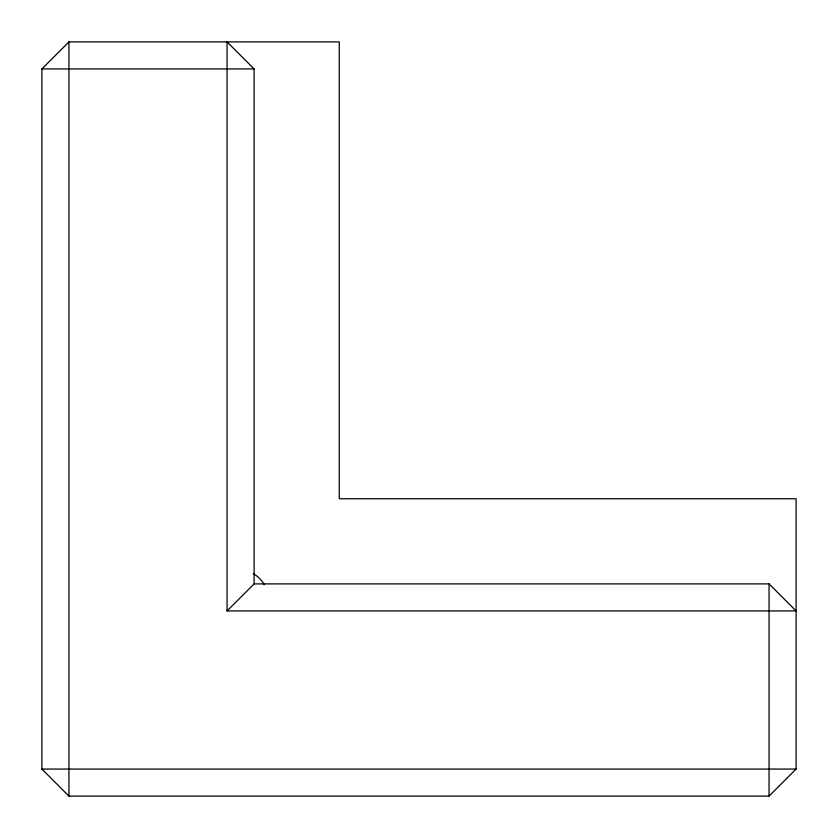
<?xml version="1.0" encoding="UTF-8"?>
<svg xmlns="http://www.w3.org/2000/svg" width="838" height="838" viewBox="0 0 838 838"><rect width="100%" height="100%" fill="white"/><g stroke="black" fill="none" stroke-linecap="round" stroke-linejoin="round"><path stroke-width="1.26" d="M41.9 68.936L68.936 41.9L339.254 41.9L339.254 498.746L796.1 498.746L796.1 769.064L769.064 796.1L68.936 796.1L41.9 769.064L41.9 68.936L254.103 68.936L254.103 583.897L227.067 610.933L796.1 610.933L769.064 583.897L254.103 583.897M41.9 769.064L796.1 769.064M254.103 68.936L227.067 41.9L227.067 610.933M769.064 583.897L769.064 796.1M68.936 41.9L68.936 796.1M253.265 573.611A30.409 30.409 0 0 1 264.389 584.735"/></g></svg>
